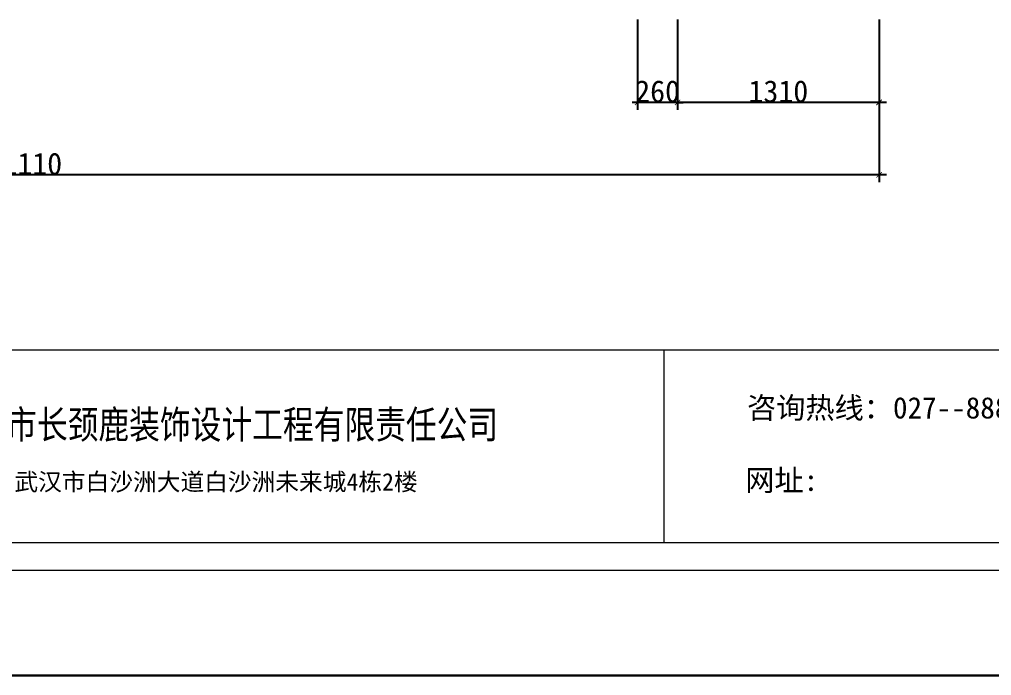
# Model space of a CAD drawing. Header units: inches. Extents: x 1174834 to 1369688, y -175882 to -108740.
# Drawn here: x 1286372 to 1292693, y -175882 to -171615 of the extents above; entities that cross this region are included whole.
import ezdxf

# ---------------------------------------------------------------- set-up
doc = ezdxf.new("R2010")
doc.units = ezdxf.units.IN
doc.header["$LTSCALE"] = 500
doc.header["$MEASUREMENT"] = 0
doc.layers.add('SH-尺寸标注', color=32, linetype='Continuous')
doc.layers.add('WALL', color=255, linetype='Continuous')
doc.layers.add('填充线', color=143, linetype='Continuous', lineweight=9)
doc.styles.add('QHGM-宋体', font='', dxfattribs={"width": 0.8})
doc.styles.add('宋体', font='', dxfattribs={"height": 80})
doc.styles.add('黑体', font='simhei.ttf', dxfattribs={"height": 80})
doc.styles.get('QHGM-宋体').set_extended_font_data('SimSun')
doc.styles.get('宋体').set_extended_font_data('NSimSun')
doc.dimstyles.new('D_20_2.35', dxfattribs={"dimtxt": 142.857143, "dimasz": 35.714286, "dimexe": 47.619048, "dimexo": 0, "dimgap": 0, "dimtad": 1, "dimdec": 0, "dimzin": 1, "dimdsep": 46, "dimtxsty": 'Standard', "dimblk": 'ARCHTICK', "dimcen": 0.09, "dimdle": 47.619048, "dimclrd": 252, "dimclre": 252, "dimclrt": 134, "dimadec": 0, "dimazin": 0, "dimtfac": 1, "dimtdec": 4, "dimtix": 1, "dimtmove": 2, "dimatfit": 3, "dimfxl": 1, "dimtolj": 1, "dimtzin": 0, "dimarcsym": 0})

# ---------------------------------------------------------------- blocks, each defined once
blk = doc.blocks.new('_ArchTick')
at = {"color": 0, "linetype": 'ByBlock', "const_width": 0.15}
blk.add_lwpolyline([(-0.5, -0.5), (0.5, 0.5)], dxfattribs=at)
blk = doc.blocks.new('*D141')
at = {"layer": 'Defpoints', "color": 0, "linetype": 'Continuous', "lineweight": -3, "transparency": 16777216}
for p in [(1290651.5, -171615.1), (1291961.5, -171615.1), (1290651.5, -172154.9)]:
    blk.add_point(p, dxfattribs=at)
at = {"layer": 'SH-尺寸标注', "color": 252, "linetype": 'Continuous', "lineweight": -2, "transparency": 16777216}
for p, q in [((1290651.5, -171615.1), (1290651.5, -172202.5)), ((1291961.5, -171615.1), (1291961.5, -172202.5)), ((1292009.1, -172154.9), (1290603.9, -172154.9))]:
    blk.add_line(p, q, dxfattribs=at)
at = {"layer": 'SH-尺寸标注', "color": 252, "linetype": 'Continuous', "lineweight": -2, "transparency": 16777216, "xscale": 35.71428581050463, "yscale": 35.71428581050463, "zscale": 35.71428581050463, "rotation": 180}
blk.add_blockref('_ArchTick', (1290651.5, -172154.9), dxfattribs=at)
at = {"layer": 'SH-尺寸标注', "color": 252, "linetype": 'Continuous', "lineweight": -2, "transparency": 16777216, "xscale": 35.71428581050463, "yscale": 35.71428581050463, "zscale": 35.71428581050463}
blk.add_blockref('_ArchTick', (1291961.5, -172154.9), dxfattribs=at)
at = {"layer": 'SH-尺寸标注', "color": 134, "linetype": 'Continuous', "transparency": 16777216, "insert": (1291306.5, -172083.5), "char_height": 142.86, "attachment_point": 5}
blk.add_mtext('\\A1;1310', dxfattribs=at)
blk = doc.blocks.new('*D142')
at = {"layer": 'Defpoints', "color": 0, "linetype": 'Continuous', "lineweight": -3, "transparency": 16777216}
for p in [(1290391.5, -171615.1), (1290651.5, -171615.1), (1290391.5, -172154.9)]:
    blk.add_point(p, dxfattribs=at)
at = {"layer": 'SH-尺寸标注', "color": 252, "linetype": 'Continuous', "lineweight": -2, "transparency": 16777216}
for p, q in [((1290391.5, -171615.1), (1290391.5, -172202.5)), ((1290651.5, -171615.1), (1290651.5, -172202.5)), ((1290391.5, -172154.9), (1290355.8, -172154.9)), ((1290651.5, -172154.9), (1290391.5, -172154.9)), ((1290651.5, -172154.9), (1290687.2, -172154.9))]:
    blk.add_line(p, q, dxfattribs=at)
at = {"layer": 'SH-尺寸标注', "color": 252, "linetype": 'Continuous', "lineweight": -2, "transparency": 16777216, "xscale": 35.71428581050463, "yscale": 35.71428581050463, "zscale": 35.71428581050463}
blk.add_blockref('_ArchTick', (1290391.5, -172154.9), dxfattribs=at)
at = {"layer": 'SH-尺寸标注', "color": 252, "linetype": 'Continuous', "lineweight": -2, "transparency": 16777216, "xscale": 35.71428581050463, "yscale": 35.71428581050463, "zscale": 35.71428581050463, "rotation": 180}
blk.add_blockref('_ArchTick', (1290651.5, -172154.9), dxfattribs=at)
at = {"layer": 'SH-尺寸标注', "color": 134, "linetype": 'Continuous', "transparency": 16777216, "insert": (1290521.5, -172083.5), "char_height": 142.86, "attachment_point": 5}
blk.add_mtext('\\A1;260', dxfattribs=at)
blk = doc.blocks.new('*D144')
at = {"layer": 'Defpoints', "color": 0, "linetype": 'Continuous', "lineweight": -3, "transparency": 16777216}
for p in [(1280851.5, -171615.1), (1291961.5, -171615.1), (1280851.5, -172626)]:
    blk.add_point(p, dxfattribs=at)
at = {"layer": 'SH-尺寸标注', "color": 252, "linetype": 'Continuous', "lineweight": -2, "transparency": 16777216}
for p, q in [((1280851.5, -171615.1), (1280851.5, -172673.6)), ((1291961.5, -171615.1), (1291961.5, -172673.6)), ((1292009.1, -172626), (1280803.9, -172626))]:
    blk.add_line(p, q, dxfattribs=at)
at = {"layer": 'SH-尺寸标注', "color": 252, "linetype": 'Continuous', "lineweight": -2, "transparency": 16777216, "xscale": 35.71428581050463, "yscale": 35.71428581050463, "zscale": 35.71428581050463, "rotation": 180}
blk.add_blockref('_ArchTick', (1280851.5, -172626), dxfattribs=at)
at = {"layer": 'SH-尺寸标注', "color": 252, "linetype": 'Continuous', "lineweight": -2, "transparency": 16777216, "xscale": 35.71428581050463, "yscale": 35.71428581050463, "zscale": 35.71428581050463}
blk.add_blockref('_ArchTick', (1291961.5, -172626), dxfattribs=at)
at = {"layer": 'SH-尺寸标注', "color": 134, "linetype": 'Continuous', "transparency": 16777216, "insert": (1286406.5, -172554.6), "char_height": 142.86, "attachment_point": 5}
blk.add_mtext('\\A1;11110', dxfattribs=at)
blk = doc.blocks.new('JNNJ')
at = {"layer": 'WALL', "color": 8, "ltscale": 0.5}
for p, q in [((283797.2, -98159.6), (308185.2, -98159.6)), ((308185.2, -98159.6), (283797.2, -98159.6))]:
    blk.add_line(p, q, dxfattribs=at)
at = {"layer": '填充线'}
for p, q in [((307292.6, -96235.5), (284611.9, -96235.5)), ((284594.3, -97373.6), (307292.6, -97373.6)), ((284431.2, -97536.7), (307455.8, -97536.7))]:
    blk.add_line(p, q, dxfattribs=at)
blk = doc.blocks.new('HHYT')
at = {"layer": '填充线'}
blk.add_line((397952.4, -113481.4), (397952.4, -114619.4), dxfattribs=at)
blk.add_blockref('JNNJ', (99286.6, -17245.8))
for s, height, style, width, p in [('咨询热线：027--88865661 ', 126.469, '宋体', 1, (398443.5, -113885.7)), ('武汉市长颈鹿装饰设计工程有限责任公司', 166.551, 'QHGM-宋体', 0.8, (393700.6, -114004.7))]:
    blk.add_text(s, height=height, dxfattribs=dict(at, style=style, width=width)).set_placement(p)
for s, height, style, p in [('网址: ', 126.47, '宋体', (398433.2, -114313.6)), ('地址：武汉市白沙洲大道白沙洲未来城4栋2楼', 102.809, '黑体', (393691.8, -114311.4))]:
    blk.add_text(s, height=height, dxfattribs=dict(at, style=style)).set_placement(p)

msp = doc.modelspace()

# ---------------------------------------------------------------- block references
at = {"xscale": 1.1, "yscale": 1.1, "zscale": 1.1}
msp.add_blockref('HHYT', (852815.2, -48936), dxfattribs=at)

# ---------------------------------------------------------------- dimensions: what is measured, and where the dimension line sits
at = {"layer": 'SH-尺寸标注', "color": 252, "linetype": 'Continuous'}
dim = msp.add_aligned_dim(p1=(1291961.5, -171615.1), p2=(1280851.5, -171615.1), distance=1010.9, dimstyle='D_20_2.35', dxfattribs=at)
dim.commit()
dim.dimension.update_dxf_attribs({"geometry": '*D144', "text_midpoint": (1286406.5, -172554.6)})
for base, p1, p2, picture, middle in [((1290391.5, -172154.9), (1290651.5, -171615.1), (1290391.5, -171615.1), '*D142', (1290521.5, -172083.5)), ((1290651.5, -172154.9), (1291961.5, -171615.1), (1290651.5, -171615.1), '*D141', (1291306.5, -172083.5))]:
    dim = msp.add_linear_dim(base=base, p1=p1, p2=p2, angle=180, dimstyle='D_20_2.35', dxfattribs=at)
    dim.commit()
    dim.dimension.update_dxf_attribs({"geometry": picture, "text_midpoint": middle})

doc.saveas('drawing.dxf')
